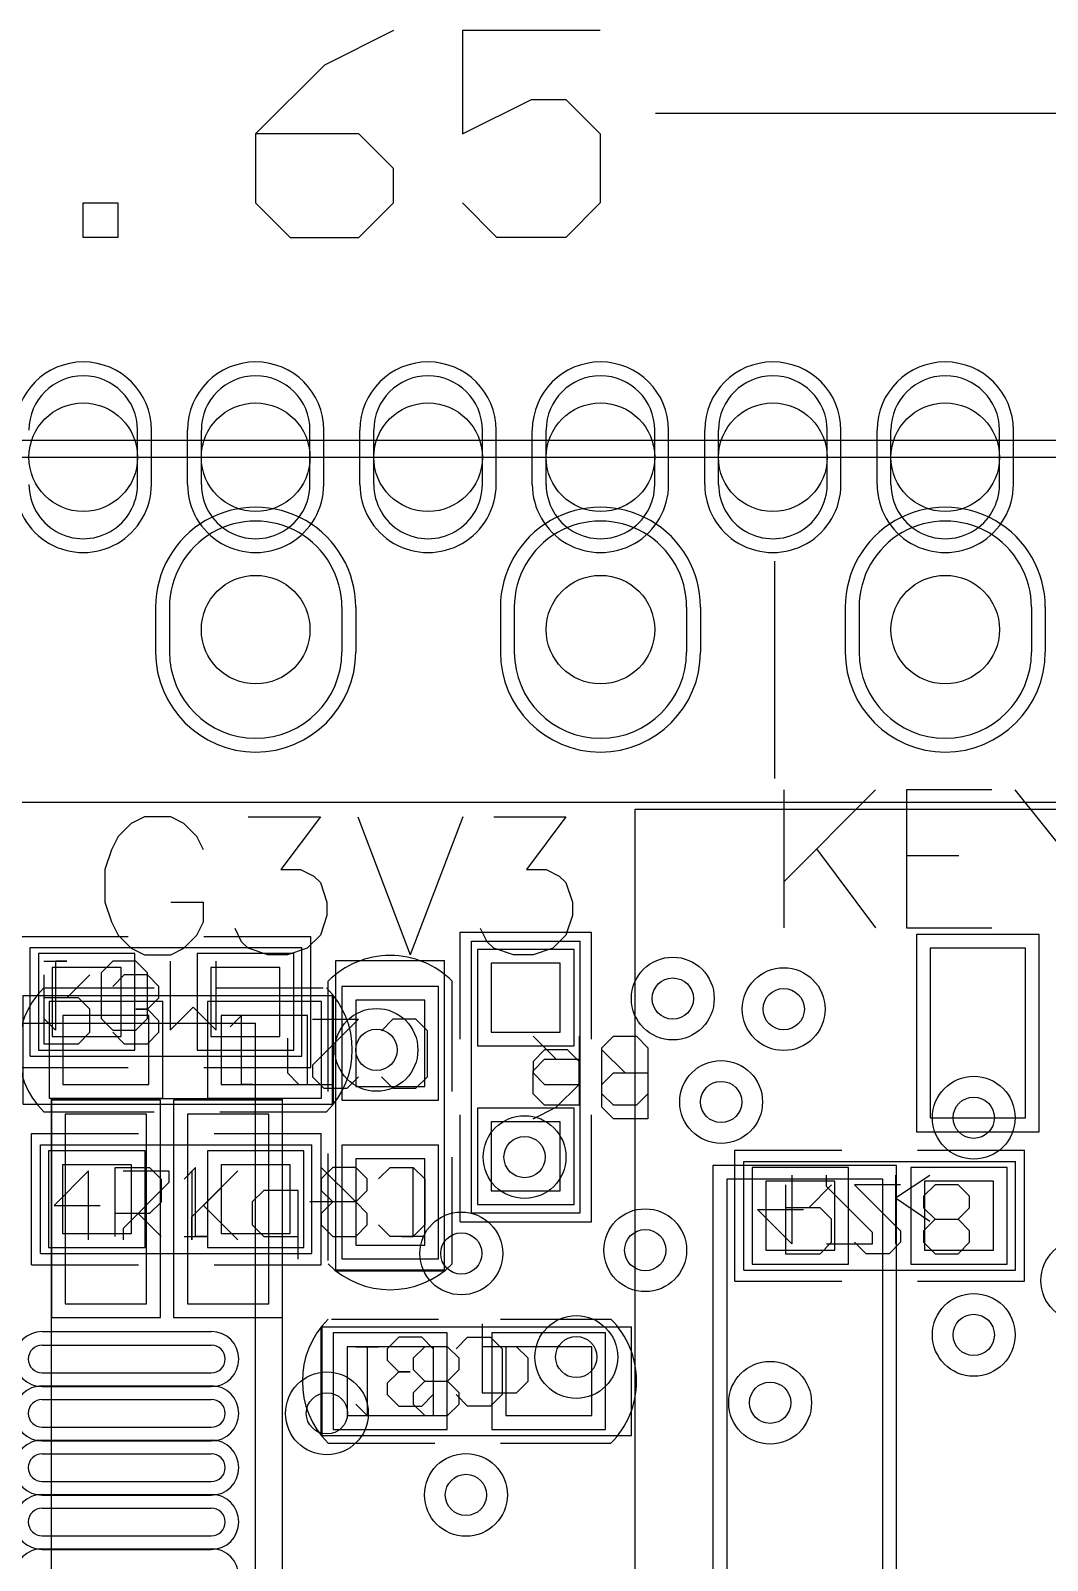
# Model space of a CAD drawing. Header units: millimetres. Extents: x 40.7 to 137.6, y 57.5 to 86.7.
# Drawn here: x 65.65 to 73.14, y 75.44 to 86.71 of the extents above; entities that cross this region are included whole.
import ezdxf

# ---------------------------------------------------------------- set-up
doc = ezdxf.new("R2010")
doc.units = ezdxf.units.MM
for name, color, linetype in [('BottomOverlay', 54, 'Continuous'), ('BottomPaste', 16, 'Continuous'), ('BottomSolder', 6, 'Continuous'), ('DrillDrawing', 1, 'Continuous'), ('Mechanical1', 6, 'Continuous'), ('Mechanical13', 56, 'Continuous'), ('Mechanical14', 56, 'Continuous'), ('Mechanical15', 56, 'Continuous'), ('Mechanical16', 56, 'Continuous'), ('MultiLayer', 9, 'Continuous'), ('PadHoleLayer', 156, 'Continuous'), ('TopOverlay', 2, 'Continuous'), ('TopPaste', 8, 'Continuous'), ('TopSolder', 216, 'Continuous'), ('ViaHoleLayer', 16, 'Continuous')]:
    doc.layers.add(name, color=color, linetype=linetype)

# ---------------------------------------------------------------- blocks, each defined once
blk = doc.blocks.new('SIP30_15_1_27_4')
at = {"layer": 'BottomSolder'}
for p, q in [((14.472, 1.07), (14.472, 1.47)), ((14.738, 1.07), (14.738, 1.47)), ((15.742, 1.07), (15.742, 1.47)), ((16.008, 1.07), (16.008, 1.47)), ((17.012, 1.07), (17.012, 1.47)), ((17.278, 1.07), (17.278, 1.47)), ((18.282, 1.07), (18.282, 1.47)), ((18.548, 1.07), (18.548, 1.47)), ((19.552, 1.07), (19.552, 1.47)), ((19.818, 1.07), (19.818, 1.47)), ((20.822, 1.07), (20.822, 1.47)), ((14.503, 0.165), (14.503, -0.165)), ((15.977, 0.165), (15.977, -0.165)), ((17.043, 0.165), (17.043, -0.165)), ((18.517, 0.165), (18.517, -0.165)), ((19.583, 0.165), (19.583, -0.165)), ((21.057, 0.165), (21.057, -0.165))]:
    blk.add_line(p, q, dxfattribs=at)
for centre, radius, start, end in [((13.97, 1.47), 0.502, 0, 180), ((15.24, 1.47), 0.502, 0, 180), ((16.51, 1.47), 0.502, 0, 180), ((17.78, 1.47), 0.502, 0, 180), ((19.05, 1.47), 0.502, 0, 180), ((20.32, 1.47), 0.502, 0, 180), ((13.97, 1.07), 0.502, 180, 0), ((15.24, 1.07), 0.502, 180, 0), ((16.51, 1.07), 0.502, 180, 0), ((17.78, 1.07), 0.502, 180, 0), ((19.05, 1.07), 0.502, 180, 0), ((20.32, 1.07), 0.502, 180, 0), ((15.24, 0.165), 0.737, 360, 180), ((17.78, 0.165), 0.737, 360, 180), ((20.32, 0.165), 0.737, 360, 180), ((15.24, -0.165), 0.737, 180, 360), ((17.78, -0.165), 0.737, 180, 360), ((20.32, -0.165), 0.737, 180, 360)]:
    blk.add_arc(centre, radius, start, end, dxfattribs=at)
at = {"layer": 'MultiLayer'}
for p, q in [((14.37, 1.07), (14.37, 1.47)), ((14.84, 1.07), (14.84, 1.47)), ((15.64, 1.07), (15.64, 1.47)), ((16.11, 1.07), (16.11, 1.47)), ((16.91, 1.07), (16.91, 1.47)), ((17.38, 1.07), (17.38, 1.47)), ((18.18, 1.07), (18.18, 1.47)), ((18.65, 1.07), (18.65, 1.47)), ((19.45, 1.07), (19.45, 1.47)), ((19.92, 1.07), (19.92, 1.47)), ((20.72, 1.07), (20.72, 1.47)), ((14.605, 0.165), (14.605, -0.165)), ((15.875, 0.165), (15.875, -0.165)), ((17.145, 0.165), (17.145, -0.165)), ((18.415, 0.165), (18.415, -0.165)), ((19.685, 0.165), (19.685, -0.165)), ((20.955, 0.165), (20.955, -0.165))]:
    blk.add_line(p, q, dxfattribs=at)
for centre, radius, start, end in [((13.97, 1.47), 0.4, 0, 180), ((15.24, 1.47), 0.4, 0, 180), ((16.51, 1.47), 0.4, 0, 180), ((17.78, 1.47), 0.4, 0, 180), ((19.05, 1.47), 0.4, 0, 180), ((20.32, 1.47), 0.4, 0, 180), ((13.97, 1.07), 0.4, 180, 0), ((15.24, 1.07), 0.4, 180, 0), ((16.51, 1.07), 0.4, 180, 0), ((17.78, 1.07), 0.4, 180, 0), ((19.05, 1.07), 0.4, 180, 0), ((20.32, 1.07), 0.4, 180, 0), ((15.24, 0.165), 0.635, 360, 180), ((17.78, 0.165), 0.635, 360, 180), ((20.32, 0.165), 0.635, 360, 180), ((15.24, -0.165), 0.635, 180, 360), ((17.78, -0.165), 0.635, 180, 360), ((20.32, -0.165), 0.635, 180, 360)]:
    blk.add_arc(centre, radius, start, end, dxfattribs=at)
at = {"layer": 'PadHoleLayer'}
for centre in [(13.97, 1.27), (15.24, 1.27), (16.51, 1.27), (17.78, 1.27), (19.05, 1.27), (20.32, 1.27), (15.24, 0), (17.78, 0), (20.32, 0)]:
    blk.add_circle(centre, 0.4, dxfattribs=at)
at = {"layer": 'TopOverlay'}
for p, q in [((-1.27, 1.27), (37, 1.27)), ((-1.27, -1.27), (37, -1.27))]:
    blk.add_line(p, q, dxfattribs=at)
at = {"layer": 'TopSolder'}
for p, q in [((14.472, 1.07), (14.472, 1.47)), ((14.738, 1.07), (14.738, 1.47)), ((15.742, 1.07), (15.742, 1.47)), ((16.008, 1.07), (16.008, 1.47)), ((17.012, 1.07), (17.012, 1.47)), ((17.278, 1.07), (17.278, 1.47)), ((18.282, 1.07), (18.282, 1.47)), ((18.548, 1.07), (18.548, 1.47)), ((19.552, 1.07), (19.552, 1.47)), ((19.818, 1.07), (19.818, 1.47)), ((20.822, 1.07), (20.822, 1.47)), ((14.503, 0.165), (14.503, -0.165)), ((15.977, 0.165), (15.977, -0.165)), ((17.043, 0.165), (17.043, -0.165)), ((18.517, 0.165), (18.517, -0.165)), ((19.583, 0.165), (19.583, -0.165)), ((21.057, 0.165), (21.057, -0.165))]:
    blk.add_line(p, q, dxfattribs=at)
for centre, radius, start, end in [((13.97, 1.47), 0.502, 0, 180), ((15.24, 1.47), 0.502, 0, 180), ((16.51, 1.47), 0.502, 0, 180), ((17.78, 1.47), 0.502, 0, 180), ((19.05, 1.47), 0.502, 0, 180), ((20.32, 1.47), 0.502, 0, 180), ((13.97, 1.07), 0.502, 180, 0), ((15.24, 1.07), 0.502, 180, 0), ((16.51, 1.07), 0.502, 180, 0), ((17.78, 1.07), 0.502, 180, 0), ((19.05, 1.07), 0.502, 180, 0), ((20.32, 1.07), 0.502, 180, 0), ((15.24, 0.165), 0.737, 360, 180), ((17.78, 0.165), 0.737, 360, 180), ((20.32, 0.165), 0.737, 360, 180), ((15.24, -0.165), 0.737, 180, 360), ((17.78, -0.165), 0.737, 180, 360), ((20.32, -0.165), 0.737, 180, 360)]:
    blk.add_arc(centre, radius, start, end, dxfattribs=at)
blk = doc.blocks.new('0402C_B_8')
at = {"layer": 'BottomOverlay'}
for p, q in [((-0.432, 0.457), (0.356, 0.457)), ((0.813, 0.457), (1.626, 0.457)), ((-0.457, -0.457), (0.33, -0.457)), ((0.813, -0.457), (1.626, -0.457))]:
    blk.add_line(p, q, dxfattribs=at)
for centre, start, end in [((0, 0), 135, 225), ((1.168, 0), 315, 45)]:
    blk.add_arc(centre, 0.647, start, end, dxfattribs=at)
at = {"layer": 'BottomPaste'}
for p, q in [((-0.318, 0.254), (-0.318, -0.254)), ((0.318, 0.254), (-0.318, 0.254)), ((0.318, -0.254), (0.318, 0.254)), ((0.851, 0.254), (0.851, -0.254)), ((1.486, 0.254), (0.851, 0.254)), ((1.486, -0.254), (1.486, 0.254)), ((-0.318, -0.254), (0.318, -0.254)), ((0.851, -0.254), (1.486, -0.254))]:
    blk.add_line(p, q, dxfattribs=at)
at = {"layer": 'BottomSolder'}
for p, q in [((-0.419, 0.356), (-0.419, -0.356)), ((0.419, 0.356), (-0.419, 0.356)), ((0.419, -0.356), (0.419, 0.356)), ((0.749, 0.356), (0.749, -0.356)), ((1.587, 0.356), (0.749, 0.356)), ((1.587, -0.356), (1.587, 0.356)), ((-0.419, -0.356), (0.419, -0.356)), ((0.749, -0.356), (1.587, -0.356))]:
    blk.add_line(p, q, dxfattribs=at)
at = {"layer": 'Mechanical14'}
for p, q in [((-0.508, -0.4), (-0.508, 0.4)), ((-0.508, 0.4), (1.778, 0.4)), ((1.778, -0.4), (1.778, 0.4)), ((0.063, 0.324), (-0.022, 0.239)), ((-0.022, 0.239), (-0.022, 0.155)), ((0.232, 0.324), (0.063, 0.324)), ((0.317, 0.239), (0.232, 0.324)), ((0.486, 0.239), (0.57, 0.324)), ((0.57, 0.324), (0.74, 0.324)), ((0.74, 0.324), (0.824, 0.239)), ((0.824, 0.239), (0.824, -0.099)), ((-0.022, 0.155), (0.063, 0.07)), ((0.063, 0.07), (-0.022, -0.015)), ((0.063, 0.07), (0.147, 0.07)), ((0.147, 0.07), (0.063, 0.07)), ((-0.022, -0.015), (-0.022, -0.099)), ((-0.022, -0.099), (0.063, -0.184)), ((0.232, -0.184), (0.317, -0.099)), ((0.57, -0.184), (0.486, -0.099)), ((0.824, -0.099), (0.74, -0.184)), ((0.063, -0.184), (0.232, -0.184)), ((0.74, -0.184), (0.57, -0.184)), ((-0.508, -0.4), (1.778, -0.4))]:
    blk.add_line(p, q, dxfattribs=at)
at = {"layer": 'Mechanical16'}
for p, q in [((-0.5, 0.4), (1.778, 0.4)), ((-0.5, -0.4), (-0.5, 0.4)), ((0.677, 0.423), (0.677, -0.085)), ((1.778, -0.4), (1.778, 0.4)), ((-0.254, 0.254), (-0.085, 0.254)), ((-0.085, 0.254), (-0.169, 0.254)), ((-0.169, 0.254), (-0.169, -0.254)), ((0.254, 0.254), (0.169, 0.169)), ((0.423, 0.254), (0.254, 0.254)), ((0.508, 0.169), (0.423, 0.254)), ((0.931, 0.254), (0.677, 0.254)), ((1.016, 0.169), (0.931, 0.254)), ((0.169, 0.169), (0.169, 0.085)), ((0.508, 0.085), (0.508, 0.169)), ((1.016, 0), (1.016, 0.169)), ((0.169, 0.085), (0.254, 0)), ((0.254, 0), (0.169, -0.085)), ((0.254, 0), (0.423, 0)), ((0.423, 0), (0.508, 0.085)), ((0.508, -0.085), (0.423, 0)), ((0.931, -0.085), (1.016, 0)), ((0.169, -0.085), (0.169, -0.169)), ((0.508, -0.169), (0.508, -0.085)), ((0.677, -0.085), (0.931, -0.085)), ((-0.169, -0.254), (-0.254, -0.169)), ((0.169, -0.169), (0.254, -0.254)), ((0.423, -0.254), (0.508, -0.169)), ((0.254, -0.254), (0.423, -0.254)), ((-0.5, -0.4), (1.778, -0.4))]:
    blk.add_line(p, q, dxfattribs=at)
blk = doc.blocks.new('0402C_B_9')
at = {"layer": 'BottomOverlay'}
for p, q in [((-0.432, 0.457), (0.356, 0.457)), ((0.813, 0.457), (1.626, 0.457)), ((-0.457, -0.457), (0.33, -0.457)), ((0.813, -0.457), (1.626, -0.457))]:
    blk.add_line(p, q, dxfattribs=at)
for centre, start, end in [((0, 0), 135, 225), ((1.168, 0), 315, 45)]:
    blk.add_arc(centre, 0.647, start, end, dxfattribs=at)
at = {"layer": 'BottomPaste'}
for p, q in [((-0.318, 0.254), (-0.318, -0.254)), ((0.318, 0.254), (-0.318, 0.254)), ((0.318, -0.254), (0.318, 0.254)), ((0.851, 0.254), (0.851, -0.254)), ((1.486, 0.254), (0.851, 0.254)), ((1.486, -0.254), (1.486, 0.254)), ((-0.318, -0.254), (0.318, -0.254)), ((0.851, -0.254), (1.486, -0.254))]:
    blk.add_line(p, q, dxfattribs=at)
at = {"layer": 'BottomSolder'}
for p, q in [((-0.419, 0.356), (-0.419, -0.356)), ((0.419, 0.356), (-0.419, 0.356)), ((0.419, -0.356), (0.419, 0.356)), ((0.749, 0.356), (0.749, -0.356)), ((1.587, 0.356), (0.749, 0.356)), ((1.587, -0.356), (1.587, 0.356)), ((-0.419, -0.356), (0.419, -0.356)), ((0.749, -0.356), (1.587, -0.356))]:
    blk.add_line(p, q, dxfattribs=at)
at = {"layer": 'Mechanical14'}
for p, q in [((0, 0.254), (0, 0.592)), ((-0.254, 0.508), (0.254, 0.508)), ((0.254, 0.508), (0, 0.254)), ((-0.508, 0.4), (1.778, 0.4)), ((-0.508, 0.4), (-0.508, -0.4)), ((1.778, 0.4), (1.778, -0.4)), ((-0.254, 0), (-0.169, 0.085)), ((0.169, 0.085), (0.254, 0)), ((-0.254, -0.169), (-0.254, 0)), ((0.254, 0), (0.254, -0.169)), ((-0.169, -0.254), (-0.254, -0.169)), ((0.254, -0.169), (0.169, -0.254)), ((0.169, -0.254), (-0.169, -0.254)), ((-0.508, -0.4), (1.778, -0.4))]:
    blk.add_line(p, q, dxfattribs=at)
at = {"layer": 'Mechanical16'}
for p, q in [((-0.169, 1.016), (-0.254, 0.931)), ((0, 1.016), (-0.169, 1.016)), ((0.085, 0.931), (0, 1.016)), ((-0.254, 0.931), (-0.254, 0.677)), ((0.085, 0.677), (0.085, 0.931)), ((-0.423, 0.677), (0.085, 0.677)), ((-0.169, 0.508), (-0.254, 0.423)), ((-0.085, 0.508), (-0.169, 0.508)), ((0, 0.423), (-0.085, 0.508)), ((0.085, 0.508), (0, 0.423)), ((0.169, 0.508), (0.085, 0.508)), ((0.254, 0.423), (0.169, 0.508)), ((-0.5, 0.4), (-0.5, -0.4)), ((-0.5, 0.4), (1.778, 0.4)), ((-0.254, 0.423), (-0.254, 0.254)), ((0, 0.254), (0, 0.423)), ((0.254, 0.254), (0.254, 0.423)), ((1.778, 0.4), (1.778, -0.4)), ((-0.254, 0.254), (-0.169, 0.169)), ((-0.085, 0.169), (0, 0.254)), ((0, 0.254), (0.085, 0.169)), ((0.169, 0.169), (0.254, 0.254)), ((-0.169, 0.169), (-0.085, 0.169)), ((0.085, 0.169), (0.169, 0.169)), ((-0.254, -0.254), (-0.254, -0.085)), ((-0.254, -0.085), (-0.254, -0.169)), ((-0.254, -0.169), (0.254, -0.169)), ((0.254, -0.169), (0.169, -0.254)), ((-0.5, -0.4), (1.778, -0.4))]:
    blk.add_line(p, q, dxfattribs=at)
blk = doc.blocks.new('0402R_B_49')
at = {"layer": 'BottomOverlay'}
for p, q in [((-1.067, 0.483), (-1.067, -0.483)), ((-0.279, 0.483), (-1.067, 0.483)), ((1.067, 0.483), (0.279, 0.483)), ((1.067, 0.483), (1.067, -0.483)), ((-0.279, -0.483), (-1.067, -0.483)), ((1.067, -0.483), (0.279, -0.483))]:
    blk.add_line(p, q, dxfattribs=at)
at = {"layer": 'BottomPaste'}
for p, q in [((-0.838, 0.254), (-0.838, -0.254)), ((-0.33, 0.254), (-0.838, 0.254)), ((-0.33, -0.254), (-0.33, 0.254)), ((0.33, 0.254), (0.33, -0.254)), ((0.838, 0.254), (0.33, 0.254)), ((0.838, -0.254), (0.838, 0.254)), ((-0.838, -0.254), (-0.33, -0.254)), ((0.33, -0.254), (0.838, -0.254))]:
    blk.add_line(p, q, dxfattribs=at)
at = {"layer": 'BottomSolder'}
for p, q in [((-0.94, 0.356), (-0.94, -0.356)), ((-0.229, 0.356), (-0.94, 0.356)), ((-0.229, -0.356), (-0.229, 0.356)), ((0.229, 0.356), (0.229, -0.356)), ((0.94, 0.356), (0.229, 0.356)), ((0.94, -0.356), (0.94, 0.356)), ((-0.94, -0.356), (-0.229, -0.356)), ((0.229, -0.356), (0.94, -0.356))]:
    blk.add_line(p, q, dxfattribs=at)
at = {"layer": 'Mechanical14'}
for p, q in [((1, 0.4), (-1, 0.4)), ((-1, 0.4), (-1, -0.4)), ((1, 0.4), (1, -0.4)), ((0.138, 0.308), (0.054, 0.223)), ((0.308, 0.308), (0.138, 0.308)), ((0.392, 0.223), (0.308, 0.308)), ((0.646, 0.308), (0.561, 0.223)), ((0.9, 0.308), (0.646, 0.308)), ((0.9, -0.2), (0.9, 0.308)), ((0.054, 0.223), (0.054, 0.139)), ((0.054, 0.139), (0.138, 0.054)), ((0.561, 0.223), (0.561, 0.054)), ((0.138, 0.054), (0.054, -0.031)), ((0.138, 0.054), (0.223, 0.054)), ((0.223, 0.054), (0.138, 0.054)), ((0.561, 0.054), (0.646, -0.031)), ((0.054, -0.031), (0.054, -0.115)), ((0.731, -0.031), (0.561, -0.2)), ((0.646, -0.031), (0.9, -0.031)), ((0.054, -0.115), (0.138, -0.2)), ((0.138, -0.2), (0.308, -0.2)), ((0.308, -0.2), (0.392, -0.115)), ((1, -0.4), (-1, -0.4))]:
    blk.add_line(p, q, dxfattribs=at)
at = {"layer": 'Mechanical16'}
for p, q in [((-1, 0.4), (-1, -0.4)), ((1, 0.4), (-1, 0.4)), ((1, 0.4), (1, -0.4)), ((-0.2, 0.039), (-0.37, 0.208)), ((-0.37, 0.208), (-0.37, -0.3)), ((-0.031, 0.208), (-0.2, 0.039)), ((-0.031, -0.3), (-0.031, 0.208)), ((0.223, 0.208), (0.138, 0.123)), ((0.138, 0.123), (0.138, -0.215)), ((0.392, 0.208), (0.223, 0.208)), ((0.477, 0.123), (0.392, 0.208)), ((0.477, -0.215), (0.477, 0.123)), ((0.815, -0.3), (0.815, 0.208)), ((0.815, 0.208), (0.9, 0.123)), ((0.138, -0.215), (0.223, -0.3)), ((0.392, -0.3), (0.477, -0.215)), ((0.223, -0.3), (0.392, -0.3)), ((0.9, -0.3), (0.731, -0.3)), ((0.731, -0.3), (0.815, -0.3)), ((1, -0.4), (-1, -0.4))]:
    blk.add_line(p, q, dxfattribs=at)
blk = doc.blocks.new('0402R_B_51')
at = {"layer": 'BottomOverlay'}
for p, q in [((-1.067, 0.483), (-1.067, -0.483)), ((-0.279, 0.483), (-1.067, 0.483)), ((1.067, 0.483), (0.279, 0.483)), ((1.067, 0.483), (1.067, -0.483)), ((-0.279, -0.483), (-1.067, -0.483)), ((1.067, -0.483), (0.279, -0.483))]:
    blk.add_line(p, q, dxfattribs=at)
at = {"layer": 'BottomPaste'}
for p, q in [((-0.838, 0.254), (-0.838, -0.254)), ((-0.33, 0.254), (-0.838, 0.254)), ((-0.33, -0.254), (-0.33, 0.254)), ((0.33, 0.254), (0.33, -0.254)), ((0.838, 0.254), (0.33, 0.254)), ((0.838, -0.254), (0.838, 0.254)), ((-0.838, -0.254), (-0.33, -0.254)), ((0.33, -0.254), (0.838, -0.254))]:
    blk.add_line(p, q, dxfattribs=at)
at = {"layer": 'BottomSolder'}
for p, q in [((-0.94, 0.356), (-0.94, -0.356)), ((-0.229, 0.356), (-0.94, 0.356)), ((-0.229, -0.356), (-0.229, 0.356)), ((0.229, 0.356), (0.229, -0.356)), ((0.94, 0.356), (0.229, 0.356)), ((0.94, -0.356), (0.94, 0.356)), ((-0.94, -0.356), (-0.229, -0.356)), ((0.229, -0.356), (0.94, -0.356))]:
    blk.add_line(p, q, dxfattribs=at)
at = {"layer": 'Mechanical14'}
for p, q in [((1, 0.4), (-1, 0.4)), ((-1, 0.4), (-1, -0.4)), ((1, 0.4), (1, -0.4)), ((-0.577, 0.28), (-0.662, 0.195)), ((-0.408, 0.28), (-0.577, 0.28)), ((-0.323, 0.195), (-0.408, 0.28)), ((-0.154, 0.195), (-0.069, 0.28)), ((-0.069, 0.28), (0.1, 0.28)), ((0.1, 0.28), (0.185, 0.195)), ((0.439, 0.28), (0.354, 0.195)), ((0.693, 0.28), (0.439, 0.28)), ((0.693, -0.228), (0.693, 0.28)), ((-0.662, 0.195), (-0.662, 0.111)), ((-0.323, 0.111), (-0.323, 0.195)), ((-0.154, 0.111), (-0.154, 0.195)), ((0.354, 0.195), (0.354, 0.026)), ((-0.662, 0.111), (-0.577, 0.026)), ((-0.577, 0.026), (-0.662, -0.059)), ((-0.408, 0.026), (-0.577, 0.026)), ((-0.408, 0.026), (-0.323, 0.111)), ((-0.323, -0.059), (-0.408, 0.026)), ((0.185, -0.228), (-0.154, 0.111)), ((0.354, 0.026), (0.439, -0.059)), ((-0.662, -0.059), (-0.662, -0.143)), ((-0.323, -0.143), (-0.323, -0.059)), ((0.523, -0.059), (0.354, -0.228)), ((0.439, -0.059), (0.693, -0.059)), ((-0.662, -0.143), (-0.577, -0.228)), ((-0.408, -0.228), (-0.323, -0.143)), ((-0.577, -0.228), (-0.408, -0.228)), ((-0.154, -0.228), (0.185, -0.228)), ((1, -0.4), (-1, -0.4))]:
    blk.add_line(p, q, dxfattribs=at)
at = {"layer": 'Mechanical16'}
for p, q in [((-1, 0.4), (-1, -0.4)), ((1, 0.4), (-1, 0.4)), ((1, 0.4), (1, -0.4)), ((-0.116, -0.3), (-0.116, 0.208)), ((0.392, 0.208), (0.054, 0.208)), ((0.054, 0.208), (0.054, 0.123)), ((0.054, 0.123), (0.392, -0.215)), ((0.646, -0.3), (0.646, 0.208)), ((0.646, 0.208), (0.9, -0.046)), ((-0.116, -0.131), (-0.37, 0.039)), ((0.9, -0.046), (0.561, -0.046)), ((-0.116, -0.131), (-0.37, -0.3)), ((0.392, -0.215), (0.392, -0.3)), ((1, -0.4), (-1, -0.4))]:
    blk.add_line(p, q, dxfattribs=at)
blk = doc.blocks.new('XTAL_7015_B_59')
at = {"layer": 'BottomOverlay'}
for p, q in [((-0.832, 4.089), (-0.832, -3.835)), ((0.868, 4.089), (-0.832, 4.089)), ((0.868, 4.089), (0.868, -3.835)), ((0.868, -3.835), (-0.832, -3.835))]:
    blk.add_line(p, q, dxfattribs=at)
at = {"layer": 'BottomPaste'}
for p, q in [((-0.132, 3.976), (-0.732, 3.976)), ((-0.732, 3.976), (-0.732, 2.579)), ((-0.132, 2.579), (-0.132, 3.976)), ((0.768, 3.976), (0.168, 3.976)), ((0.168, 3.976), (0.168, 2.579)), ((0.768, 2.579), (0.768, 3.976)), ((-0.732, 2.579), (-0.132, 2.579)), ((0.168, 2.579), (0.768, 2.579)), ((-0.132, -2.324), (-0.732, -2.324)), ((-0.732, -2.324), (-0.732, -3.721)), ((-0.132, -3.721), (-0.132, -2.324)), ((0.768, -2.324), (0.168, -2.324)), ((0.168, -2.324), (0.168, -3.721)), ((0.768, -3.721), (0.768, -2.324)), ((-0.732, -3.721), (-0.132, -3.721)), ((0.168, -3.721), (0.768, -3.721))]:
    blk.add_line(p, q, dxfattribs=at)
at = {"layer": 'BottomSolder'}
for p, q in [((-0.03, 4.077), (-0.833, 4.077)), ((-0.833, 4.077), (-0.833, 2.477)), ((-0.03, 2.477), (-0.03, 4.077)), ((0.87, 4.077), (0.067, 4.077)), ((0.067, 4.077), (0.067, 2.477)), ((0.87, 2.477), (0.87, 4.077)), ((-0.833, 2.477), (-0.03, 2.477)), ((0.067, 2.477), (0.87, 2.477)), ((-0.03, -2.223), (-0.833, -2.223)), ((-0.833, -2.223), (-0.833, -3.823)), ((-0.03, -3.823), (-0.03, -2.223)), ((0.87, -2.223), (0.067, -2.223)), ((0.067, -2.223), (0.067, -3.823)), ((0.87, -3.823), (0.87, -2.223)), ((-0.833, -3.823), (-0.03, -3.823)), ((0.067, -3.823), (0.87, -3.823))]:
    blk.add_line(p, q, dxfattribs=at)
at = {"layer": 'Mechanical14'}
for p, q in [((-0.575, 0.444), (-0.575, 0.952)), ((-0.575, 0.952), (-0.491, 0.867)), ((0.017, 0.952), (-0.321, 0.952)), ((-0.321, 0.952), (-0.152, 0.952)), ((-0.152, 0.952), (-0.152, 0.444)), ((0.525, 0.952), (0.186, 0.444)), ((0.186, 0.952), (0.525, 0.444)), ((-0.491, 0.444), (-0.66, 0.444)), ((-0.66, 0.444), (-0.575, 0.444))]:
    blk.add_line(p, q, dxfattribs=at)
at = {"layer": 'Mechanical16'}
for p, q in [((0.254, 2.554), (-0.254, 2.554)), ((-0.254, 2.554), (-0.085, 2.385)), ((-0.085, 2.385), (-0.254, 2.215)), ((-0.254, 2.215), (0.254, 2.215)), ((-0.254, 1.962), (-0.169, 2.046)), ((-0.169, 2.046), (0.169, 2.046)), ((0.169, 2.046), (0.254, 1.962)), ((-0.254, 1.792), (-0.254, 1.962)), ((0.254, 1.962), (0.254, 1.792)), ((-0.169, 1.708), (-0.254, 1.792)), ((0.254, 1.792), (0.169, 1.708)), ((0, 1.538), (0, 1.2)), ((-0.254, 0.946), (-0.169, 1.03)), ((0.254, 1.03), (0.254, 0.861)), ((0.254, 0.946), (-0.254, 0.946)), ((0.254, 0.861), (0.254, 0.946)), ((-0.254, 0.353), (0, 0.607)), ((0, 0.607), (0, 0.269)), ((0.254, 0.353), (-0.254, 0.353)), ((-0.169, -0.07), (0, 0.099)), ((0, 0.099), (0.169, 0.099)), ((0, -0.154), (0, 0.099)), ((0.169, 0.099), (0.254, 0.015)), ((0.254, 0.015), (0.254, -0.154)), ((-0.254, -0.239), (-0.169, -0.07)), ((0.085, -0.239), (0, -0.154)), ((0.254, -0.154), (0.169, -0.239)), ((0.169, -0.239), (0.085, -0.239))]:
    blk.add_line(p, q, dxfattribs=at)
blk = doc.blocks.new('0402R_90')
at = {"layer": 'Mechanical13'}
for p, q in [((-0.2, 0.9), (0.308, 0.9)), ((-0.031, 0.646), (-0.031, 0.9)), ((0.308, 0.9), (0.308, 0.646)), ((-0.031, 0.731), (-0.2, 0.561)), ((0.054, 0.561), (-0.031, 0.646)), ((0.308, 0.646), (0.223, 0.561)), ((0.223, 0.561), (0.054, 0.561)), ((1, 0.4), (-1, 0.4)), ((-1, -0.4), (-1, 0.4)), ((-0.115, 0.392), (-0.2, 0.308)), ((0.054, 0.392), (-0.115, 0.392)), ((0.223, 0.223), (0.054, 0.392)), ((0.054, 0.138), (0.054, 0.392)), ((1, -0.4), (1, 0.4)), ((-0.2, 0.308), (-0.2, 0.138)), ((-0.2, 0.138), (-0.115, 0.054)), ((-0.031, 0.054), (0.054, 0.138)), ((0.308, 0.054), (0.223, 0.223)), ((-0.115, 0.054), (-0.031, 0.054)), ((1, -0.4), (-1, -0.4))]:
    blk.add_line(p, q, dxfattribs=at)
at = {"layer": 'Mechanical15'}
for p, q in [((-0.3, 0.815), (-0.215, 0.9)), ((-0.3, 0.646), (-0.3, 0.815)), ((-0.215, 0.9), (0.123, 0.9)), ((0.123, 0.9), (0.208, 0.815)), ((0.208, 0.815), (0.208, 0.646)), ((-0.215, 0.561), (-0.3, 0.646)), ((0.208, 0.646), (0.123, 0.561)), ((0.123, 0.561), (-0.215, 0.561)), ((-1, -0.4), (-1, 0.4)), ((1, 0.4), (-1, 0.4)), ((-0.3, 0.392), (0.208, 0.392)), ((-0.131, 0.138), (-0.131, 0.392)), ((0.208, 0.392), (0.208, 0.138)), ((1, -0.4), (1, 0.4)), ((-0.131, 0.223), (-0.3, 0.054)), ((-0.046, 0.054), (-0.131, 0.138)), ((0.208, 0.138), (0.123, 0.054)), ((0.123, 0.054), (-0.046, 0.054)), ((1, -0.4), (-1, -0.4))]:
    blk.add_line(p, q, dxfattribs=at)
at = {"layer": 'TopOverlay'}
for p, q in [((-1.067, -0.483), (-1.067, 0.483)), ((-0.279, 0.483), (-1.067, 0.483)), ((1.067, 0.483), (0.279, 0.483)), ((1.067, -0.483), (1.067, 0.483)), ((-0.279, -0.483), (-1.067, -0.483)), ((1.067, -0.483), (0.279, -0.483))]:
    blk.add_line(p, q, dxfattribs=at)
at = {"layer": 'TopPaste'}
for p, q in [((-0.838, 0.254), (-0.838, -0.254)), ((-0.33, 0.254), (-0.838, 0.254)), ((-0.33, -0.254), (-0.33, 0.254)), ((0.33, 0.254), (0.33, -0.254)), ((0.838, 0.254), (0.33, 0.254)), ((0.838, -0.254), (0.838, 0.254)), ((-0.838, -0.254), (-0.33, -0.254)), ((0.33, -0.254), (0.838, -0.254))]:
    blk.add_line(p, q, dxfattribs=at)
at = {"layer": 'TopSolder'}
for p, q in [((-0.94, 0.356), (-0.94, -0.356)), ((-0.229, 0.356), (-0.94, 0.356)), ((-0.229, -0.356), (-0.229, 0.356)), ((0.229, 0.356), (0.229, -0.356)), ((0.94, 0.356), (0.229, 0.356)), ((0.94, -0.356), (0.94, 0.356)), ((-0.94, -0.356), (-0.229, -0.356)), ((0.229, -0.356), (0.94, -0.356))]:
    blk.add_line(p, q, dxfattribs=at)
blk = doc.blocks.new('TF_SHORT_91')
at = {"layer": 'TopOverlay'}
for p, q in [((-6.4, 0), (-6.4, 6.5)), ((-6.4, 6.5), (6.7, 6.5)), ((6.7, 0), (6.7, 6.5)), ((-6.4, 0), (6.7, 0))]:
    blk.add_line(p, q, dxfattribs=at)
at = {"layer": 'TopPaste'}
for p, q in [((-4.225, 5.475), (-4.225, 4.225)), ((-3.525, 5.475), (-4.225, 5.475)), ((-3.525, 4.225), (-3.525, 5.475)), ((-3.125, 5.475), (-3.125, 4.225)), ((-2.425, 5.475), (-3.125, 5.475)), ((-2.425, 4.225), (-2.425, 5.475)), ((-2.025, 5.475), (-2.025, 4.225)), ((-1.325, 5.475), (-2.025, 5.475)), ((-1.325, 4.225), (-1.325, 5.475)), ((-0.925, 5.475), (-0.925, 4.225)), ((-0.225, 5.475), (-0.925, 5.475)), ((-0.225, 4.225), (-0.225, 5.475)), ((0.175, 5.475), (0.175, 4.225)), ((0.875, 5.475), (0.175, 5.475)), ((0.875, 4.225), (0.875, 5.475)), ((1.275, 5.475), (1.275, 4.225)), ((1.975, 5.475), (1.275, 5.475)), ((1.975, 4.225), (1.975, 5.475)), ((2.375, 5.475), (2.375, 4.225)), ((3.075, 5.475), (2.375, 5.475)), ((3.075, 4.225), (3.075, 5.475)), ((3.475, 5.475), (3.475, 4.225)), ((4.175, 5.475), (3.475, 5.475)), ((4.175, 4.225), (4.175, 5.475)), ((-4.225, 4.225), (-3.525, 4.225)), ((-3.125, 4.225), (-2.425, 4.225)), ((-2.025, 4.225), (-1.325, 4.225)), ((-0.925, 4.225), (-0.225, 4.225)), ((0.175, 4.225), (0.875, 4.225)), ((1.275, 4.225), (1.975, 4.225)), ((2.375, 4.225), (3.075, 4.225)), ((3.475, 4.225), (4.175, 4.225)), ((4.725, 3.875), (4.725, 2.475)), ((6.175, 3.875), (4.725, 3.875)), ((6.175, 2.475), (6.175, 3.875)), ((-5.725, 3.774), (-5.725, 0.726)), ((-4.575, 3.774), (-5.725, 3.774)), ((-4.575, 0.726), (-4.575, 3.774)), ((4.725, 2.475), (6.175, 2.475)), ((5.2, 2.175), (5.2, 1.575)), ((6.2, 2.175), (5.2, 2.175)), ((6.2, 1.575), (6.2, 2.175)), ((5.2, 1.575), (6.2, 1.575)), ((4.1, 1.325), (4.1, 0.475)), ((5.05, 1.325), (4.1, 1.325)), ((5.05, 0.475), (5.05, 1.325)), ((-5.725, 0.726), (-4.575, 0.726)), ((4.1, 0.475), (5.05, 0.475))]:
    blk.add_line(p, q, dxfattribs=at)
at = {"layer": 'TopSolder'}
for p, q in [((-4.327, 5.577), (-4.327, 4.123)), ((-3.423, 5.577), (-4.327, 5.577)), ((-3.423, 4.123), (-3.423, 5.577)), ((-3.227, 5.577), (-3.227, 4.123)), ((-2.323, 5.577), (-3.227, 5.577)), ((-2.323, 4.123), (-2.323, 5.577)), ((-2.127, 5.577), (-2.127, 4.123)), ((-1.223, 5.577), (-2.127, 5.577)), ((-1.223, 4.123), (-1.223, 5.577)), ((-1.027, 5.577), (-1.027, 4.123)), ((-0.123, 5.577), (-1.027, 5.577)), ((-0.123, 4.123), (-0.123, 5.577)), ((0.073, 5.577), (0.073, 4.123)), ((0.977, 5.577), (0.073, 5.577)), ((0.977, 4.123), (0.977, 5.577)), ((1.173, 5.577), (1.173, 4.123)), ((2.077, 5.577), (1.173, 5.577)), ((2.077, 4.123), (2.077, 5.577)), ((2.273, 5.577), (2.273, 4.123)), ((3.177, 5.577), (2.273, 5.577)), ((3.177, 4.123), (3.177, 5.577)), ((3.373, 5.577), (3.373, 4.123)), ((4.277, 5.577), (3.373, 5.577)), ((4.277, 4.123), (4.277, 5.577)), ((-4.327, 4.123), (-3.423, 4.123)), ((-3.227, 4.123), (-2.323, 4.123)), ((-2.127, 4.123), (-1.223, 4.123)), ((-1.027, 4.123), (-0.123, 4.123)), ((0.073, 4.123), (0.977, 4.123)), ((1.173, 4.123), (2.077, 4.123)), ((2.273, 4.123), (3.177, 4.123)), ((3.373, 4.123), (4.277, 4.123)), ((4.623, 3.977), (4.623, 2.373)), ((6.277, 3.977), (4.623, 3.977)), ((6.277, 2.373), (6.277, 3.977)), ((-5.827, 3.876), (-5.827, 0.624)), ((-4.473, 3.876), (-5.827, 3.876)), ((-4.473, 0.624), (-4.473, 3.876)), ((4.623, 2.373), (6.277, 2.373)), ((5.098, 2.277), (5.098, 1.473)), ((6.302, 2.277), (5.098, 2.277)), ((6.302, 1.473), (6.302, 2.277)), ((5.098, 1.473), (6.302, 1.473)), ((3.998, 1.427), (3.998, 0.373)), ((5.152, 1.427), (3.998, 1.427)), ((5.152, 0.373), (5.152, 1.427)), ((-5.827, 0.624), (-4.473, 0.624)), ((3.998, 0.373), (5.152, 0.373))]:
    blk.add_line(p, q, dxfattribs=at)
blk = doc.blocks.new('0402C_92')
at = {"layer": 'Mechanical13'}
for p, q in [((1.778, 0.4), (-0.508, 0.4)), ((-0.508, 0.4), (-0.508, -0.4)), ((1.778, 0.4), (1.778, -0.4)), ((-1.115, 0.283), (-1.2, 0.198)), ((-0.946, 0.283), (-1.115, 0.283)), ((-0.861, 0.198), (-0.946, 0.283)), ((-0.608, 0.283), (-0.692, 0.198)), ((-0.438, 0.283), (-0.608, 0.283)), ((-0.354, 0.198), (-0.438, 0.283)), ((-1.2, 0.198), (-1.2, -0.14)), ((-0.692, -0.225), (-0.354, 0.114)), ((-0.354, 0.114), (-0.354, 0.198)), ((-1.2, -0.14), (-1.115, -0.225)), ((-1.115, -0.225), (-0.946, -0.225)), ((-0.946, -0.225), (-0.861, -0.14)), ((-0.354, -0.225), (-0.692, -0.225)), ((1.778, -0.4), (-0.508, -0.4))]:
    blk.add_line(p, q, dxfattribs=at)
at = {"layer": 'Mechanical15'}
for p, q in [((-0.5, 0.4), (-0.5, -0.4)), ((1.778, 0.4), (-0.5, 0.4)), ((1.778, 0.4), (1.778, -0.4)), ((-0.254, 0.254), (-0.508, 0.254)), ((-0.508, 0.254), (-0.508, -0.085)), ((-0.169, 0.169), (-0.254, 0.254)), ((0.254, 0.254), (0.085, 0.254)), ((0.085, 0.254), (0.169, 0.254)), ((0.169, 0.254), (0.169, -0.254)), ((-0.169, -0.085), (-0.169, 0.169)), ((0.169, -0.254), (0.254, -0.169)), ((1.778, -0.4), (-0.5, -0.4))]:
    blk.add_line(p, q, dxfattribs=at)
at = {"layer": 'TopOverlay'}
for p, q in [((0.33, 0.457), (-0.457, 0.457)), ((1.626, 0.457), (0.813, 0.457)), ((0.356, -0.457), (-0.432, -0.457)), ((1.626, -0.457), (0.813, -0.457))]:
    blk.add_line(p, q, dxfattribs=at)
for centre, start, end in [((0, 0), 135, 225), ((1.168, 0), 315, 45)]:
    blk.add_arc(centre, 0.647, start, end, dxfattribs=at)
at = {"layer": 'TopPaste'}
for p, q in [((-0.318, 0.254), (-0.318, -0.254)), ((0.318, 0.254), (-0.318, 0.254)), ((0.318, -0.254), (0.318, 0.254)), ((0.851, 0.254), (0.851, -0.254)), ((1.486, 0.254), (0.851, 0.254)), ((1.486, -0.254), (1.486, 0.254)), ((-0.318, -0.254), (0.318, -0.254)), ((0.851, -0.254), (1.486, -0.254))]:
    blk.add_line(p, q, dxfattribs=at)
at = {"layer": 'TopSolder'}
for p, q in [((-0.419, 0.356), (-0.419, -0.356)), ((0.419, 0.356), (-0.419, 0.356)), ((0.419, -0.356), (0.419, 0.356)), ((0.749, 0.356), (0.749, -0.356)), ((1.587, 0.356), (0.749, 0.356)), ((1.587, -0.356), (1.587, 0.356)), ((-0.419, -0.356), (0.419, -0.356)), ((0.749, -0.356), (1.587, -0.356))]:
    blk.add_line(p, q, dxfattribs=at)
blk = doc.blocks.new('0402R_101')
at = {"layer": 'Mechanical13'}
for p, q in [((-1, -0.4), (-1, 0.4)), ((-1, 0.4), (1, 0.4)), ((1, -0.4), (1, 0.4)), ((-0.45, -0.275), (-0.45, 0.233)), ((-0.45, 0.233), (-0.196, 0.233)), ((-0.196, 0.233), (-0.111, 0.148)), ((0.142, 0.233), (0.058, 0.148)), ((0.142, -0.275), (0.142, 0.233)), ((-0.111, 0.148), (-0.111, -0.021)), ((-0.196, -0.106), (-0.45, -0.106)), ((-0.281, -0.106), (-0.111, -0.275)), ((-0.111, -0.021), (-0.196, -0.106)), ((0.058, -0.275), (0.227, -0.275)), ((0.227, -0.275), (0.142, -0.275)), ((-1, -0.4), (1, -0.4))]:
    blk.add_line(p, q, dxfattribs=at)
at = {"layer": 'Mechanical15'}
for p, q in [((-1, 0.4), (1, 0.4)), ((-1, -0.4), (-1, 0.4)), ((1, -0.4), (1, 0.4)), ((-0.646, 0.208), (-0.9, -0.046)), ((-0.646, -0.3), (-0.646, 0.208)), ((-0.392, 0.208), (-0.054, 0.208)), ((-0.054, 0.123), (-0.392, -0.215)), ((-0.054, 0.208), (-0.054, 0.123)), ((0.116, 0.208), (0.116, -0.3)), ((0.116, -0.131), (0.454, 0.208)), ((0.454, 0.208), (0.2, -0.046)), ((-0.9, -0.046), (-0.561, -0.046)), ((0.2, -0.046), (0.454, -0.3)), ((-0.392, -0.215), (-0.392, -0.3)), ((0.116, -0.3), (0.116, -0.131)), ((-1, -0.4), (1, -0.4))]:
    blk.add_line(p, q, dxfattribs=at)
at = {"layer": 'TopOverlay'}
for p, q in [((-1.067, 0.483), (-0.279, 0.483)), ((-1.067, -0.483), (-1.067, 0.483)), ((0.279, 0.483), (1.067, 0.483)), ((1.067, -0.483), (1.067, 0.483)), ((-1.067, -0.483), (-0.279, -0.483)), ((0.279, -0.483), (1.067, -0.483))]:
    blk.add_line(p, q, dxfattribs=at)
at = {"layer": 'TopPaste'}
for p, q in [((-0.838, 0.254), (-0.838, -0.254)), ((-0.33, 0.254), (-0.838, 0.254)), ((-0.33, -0.254), (-0.33, 0.254)), ((0.33, 0.254), (0.33, -0.254)), ((0.838, 0.254), (0.33, 0.254)), ((0.838, -0.254), (0.838, 0.254)), ((-0.838, -0.254), (-0.33, -0.254)), ((0.33, -0.254), (0.838, -0.254))]:
    blk.add_line(p, q, dxfattribs=at)
at = {"layer": 'TopSolder'}
for p, q in [((-0.94, 0.356), (-0.94, -0.356)), ((-0.229, 0.356), (-0.94, 0.356)), ((-0.229, -0.356), (-0.229, 0.356)), ((0.229, 0.356), (0.229, -0.356)), ((0.94, 0.356), (0.229, 0.356)), ((0.94, -0.356), (0.94, 0.356)), ((-0.94, -0.356), (-0.229, -0.356)), ((0.229, -0.356), (0.94, -0.356))]:
    blk.add_line(p, q, dxfattribs=at)
blk = doc.blocks.new('ELQFP128_107')
at = {"layer": 'Mechanical15'}
for p in [(-8.675, 8.675), (8.675, -8.675)]:
    blk.add_line(p, (8.675, 8.675), dxfattribs=at)
at = {"layer": 'TopPaste'}
for p, q in [((7.102, 6.302), (8.348, 6.302)), ((7.102, 6.098), (8.348, 6.098)), ((7.102, 5.902), (8.348, 5.902)), ((7.102, 5.698), (8.348, 5.698)), ((7.102, 5.502), (8.348, 5.502)), ((7.102, 5.298), (8.348, 5.298)), ((7.102, 5.102), (8.348, 5.102)), ((7.102, 4.898), (8.348, 4.898))]:
    blk.add_line(p, q, dxfattribs=at)
for centre, start, end in [((7.102, 6.2), 90, 270), ((8.348, 6.2), 270, 90), ((7.102, 5.8), 90, 270), ((8.348, 5.8), 270, 90), ((7.102, 5.4), 90, 270), ((8.348, 5.4), 270, 90), ((7.102, 5), 90, 270), ((8.348, 5), 270, 90)]:
    blk.add_arc(centre, 0.102, start, end, dxfattribs=at)
at = {"layer": 'TopSolder'}
for p, q in [((7.102, 6.403), (8.348, 6.403)), ((7.102, 6.003), (8.348, 6.003)), ((7.102, 5.997), (8.348, 5.997)), ((7.102, 5.603), (8.348, 5.603)), ((7.102, 5.597), (8.348, 5.597)), ((7.102, 5.203), (8.348, 5.203)), ((7.102, 5.197), (8.348, 5.197)), ((7.102, 4.803), (8.348, 4.803)), ((7.102, 4.797), (8.348, 4.797))]:
    blk.add_line(p, q, dxfattribs=at)
for centre, start, end in [((7.102, 6.2), 90, 270), ((8.348, 6.2), 270, 90), ((7.102, 5.8), 90, 270), ((8.348, 5.8), 270, 90), ((7.102, 5.4), 90, 270), ((8.348, 5.4), 270, 90), ((7.102, 5), 90, 270), ((8.348, 5), 270, 90), ((7.102, 4.6), 90, 270), ((8.348, 4.6), 270, 90)]:
    blk.add_arc(centre, 0.203, start, end, dxfattribs=at)

msp = doc.modelspace()

# ---------------------------------------------------------------- linework, layer by layer
at = {"layer": 'DrillDrawing'}
for centre in [(70.383, 79.578), (71.2, 79.5), (68.2, 79.2), (70.739, 78.816), (72.6, 78.7), (69.291, 78.41), (68.825, 77.7), (70.18, 77.724), (72.6, 77.1), (69.672, 76.937), (67.835, 76.522), (71.1, 76.6), (68.859, 75.921)]:
    msp.add_circle(centre, 0.152, dxfattribs=at)
at = {"layer": 'Mechanical1'}
msp.add_line((44.5, 83.693), (88.207, 83.693), dxfattribs=at)
at = {"layer": 'MultiLayer'}
for centre in [(70.383, 79.578), (71.2, 79.5), (68.2, 79.2), (70.739, 78.816), (72.6, 78.7), (69.291, 78.41), (68.825, 77.7), (70.18, 77.724), (73.4, 77.5), (72.6, 77.1), (69.672, 76.937), (71.1, 76.6), (67.835, 76.522), (68.859, 75.921)]:
    msp.add_circle(centre, 0.305, dxfattribs=at)
at = {"layer": 'TopOverlay'}
for p, q in [((68.325, 86.709), (67.817, 86.455)), ((69.848, 86.709), (68.833, 86.709)), ((68.833, 86.709), (68.833, 85.948)), ((67.817, 86.455), (67.309, 85.948)), ((68.833, 85.948), (69.341, 86.202)), ((69.341, 86.202), (69.595, 86.202)), ((69.595, 86.202), (69.848, 85.948)), ((70.255, 86.1), (89.154, 86.1)), ((67.309, 85.948), (67.309, 85.44)), ((68.071, 85.948), (67.309, 85.948)), ((68.325, 85.694), (68.071, 85.948)), ((69.848, 85.948), (69.848, 85.44)), ((68.325, 85.44), (68.325, 85.694)), ((66.04, 85.186), (66.04, 85.44)), ((66.04, 85.44), (66.294, 85.44)), ((66.294, 85.44), (66.294, 85.186)), ((67.309, 85.44), (67.563, 85.186)), ((68.071, 85.186), (68.325, 85.44)), ((69.087, 85.186), (68.833, 85.44)), ((69.848, 85.44), (69.595, 85.186)), ((66.294, 85.186), (66.04, 85.186)), ((67.563, 85.186), (68.071, 85.186)), ((69.595, 85.186), (69.087, 85.186)), ((71.134, 81.2), (71.134, 82.8)), ((71.2, 81.116), (71.2, 80.1)), ((71.877, 81.116), (71.2, 80.439)), ((72.733, 81.116), (72.105, 81.116)), ((72.105, 81.116), (72.105, 80.1)), ((72.903, 81.116), (73.29, 80.632)), ((66.393, 80.867), (66.297, 80.771)), ((66.49, 80.916), (66.393, 80.867)), ((66.684, 80.916), (66.49, 80.916)), ((66.78, 80.867), (66.684, 80.916)), ((66.877, 80.771), (66.78, 80.867)), ((67.254, 80.916), (67.787, 80.916)), ((67.787, 80.916), (67.496, 80.529)), ((68.062, 80.916), (68.449, 79.9)), ((68.836, 80.916), (68.449, 79.9)), ((69.064, 80.916), (69.596, 80.916)), ((69.596, 80.916), (69.305, 80.529)), ((66.297, 80.771), (66.248, 80.674)), ((66.926, 80.674), (66.877, 80.771)), ((66.248, 80.674), (66.2, 80.529)), ((71.442, 80.68), (71.877, 80.1)), ((72.105, 80.632), (72.491, 80.632)), ((66.2, 80.529), (66.2, 80.287)), ((67.496, 80.529), (67.641, 80.529)), ((67.641, 80.529), (67.738, 80.48)), ((67.738, 80.48), (67.787, 80.432)), ((69.305, 80.529), (69.451, 80.529)), ((69.451, 80.529), (69.547, 80.48)), ((69.547, 80.48), (69.596, 80.432)), ((67.787, 80.432), (67.835, 80.287)), ((69.596, 80.432), (69.644, 80.287)), ((66.2, 80.287), (66.248, 80.142)), ((66.684, 80.287), (66.926, 80.287)), ((66.926, 80.142), (66.926, 80.287)), ((67.835, 80.287), (67.835, 80.19)), ((69.644, 80.287), (69.644, 80.19)), ((66.248, 80.142), (66.297, 80.045)), ((66.877, 80.045), (66.926, 80.142)), ((67.835, 80.19), (67.787, 80.045)), ((69.644, 80.19), (69.596, 80.045)), ((66.297, 80.045), (66.393, 79.948)), ((66.78, 79.948), (66.877, 80.045)), ((67.206, 79.997), (67.158, 80.093)), ((67.787, 80.045), (67.69, 79.948)), ((69.015, 79.997), (68.967, 80.093)), ((69.596, 80.045), (69.499, 79.948)), ((72.105, 80.1), (72.733, 80.1)), ((66.393, 79.948), (66.49, 79.9)), ((66.684, 79.9), (66.78, 79.948)), ((67.254, 79.948), (67.206, 79.997)), ((67.4, 79.9), (67.254, 79.948)), ((67.69, 79.948), (67.545, 79.9)), ((69.064, 79.948), (69.015, 79.997)), ((69.209, 79.9), (69.064, 79.948)), ((69.499, 79.948), (69.354, 79.9)), ((66.49, 79.9), (66.684, 79.9)), ((67.545, 79.9), (67.4, 79.9)), ((69.354, 79.9), (69.209, 79.9))]:
    msp.add_line(p, q, dxfattribs=at)
at = {"layer": 'ViaHoleLayer'}
for centre in [(70.383, 79.578), (71.2, 79.5), (68.2, 79.2), (70.739, 78.816), (72.6, 78.7), (69.291, 78.41), (68.825, 77.7), (70.18, 77.724), (72.6, 77.1), (69.672, 76.937), (67.835, 76.522), (71.1, 76.6), (68.859, 75.921)]:
    msp.add_circle(centre, 0.152, dxfattribs=at)

# ---------------------------------------------------------------- block references
for name, p, rotation in [('SIP30_15_1_27_4', (52.07, 82.296), 360), ('TF_SHORT_91', (76.505, 74.473), 360), ('0402R_B_49', (66.65, 79.553), 180), ('0402R_90', (69.3, 79), 270), ('0402C_B_9', (68.301, 78.08), 90), ('0402C_92', (67.375, 79.2), 180), ('ELQFP128_107', (58.635, 70.722), 360), ('XTAL_7015_B_59', (66.675, 75.006), 180), ('0402R_101', (66.725, 78.1), 360), ('0402R_B_51', (71.907, 77.978), 180), ('0402C_B_8', (68.301, 76.759), 360)]:
    msp.add_blockref(name, p, dxfattribs=dict(rotation=rotation))

doc.saveas('drawing.dxf')
